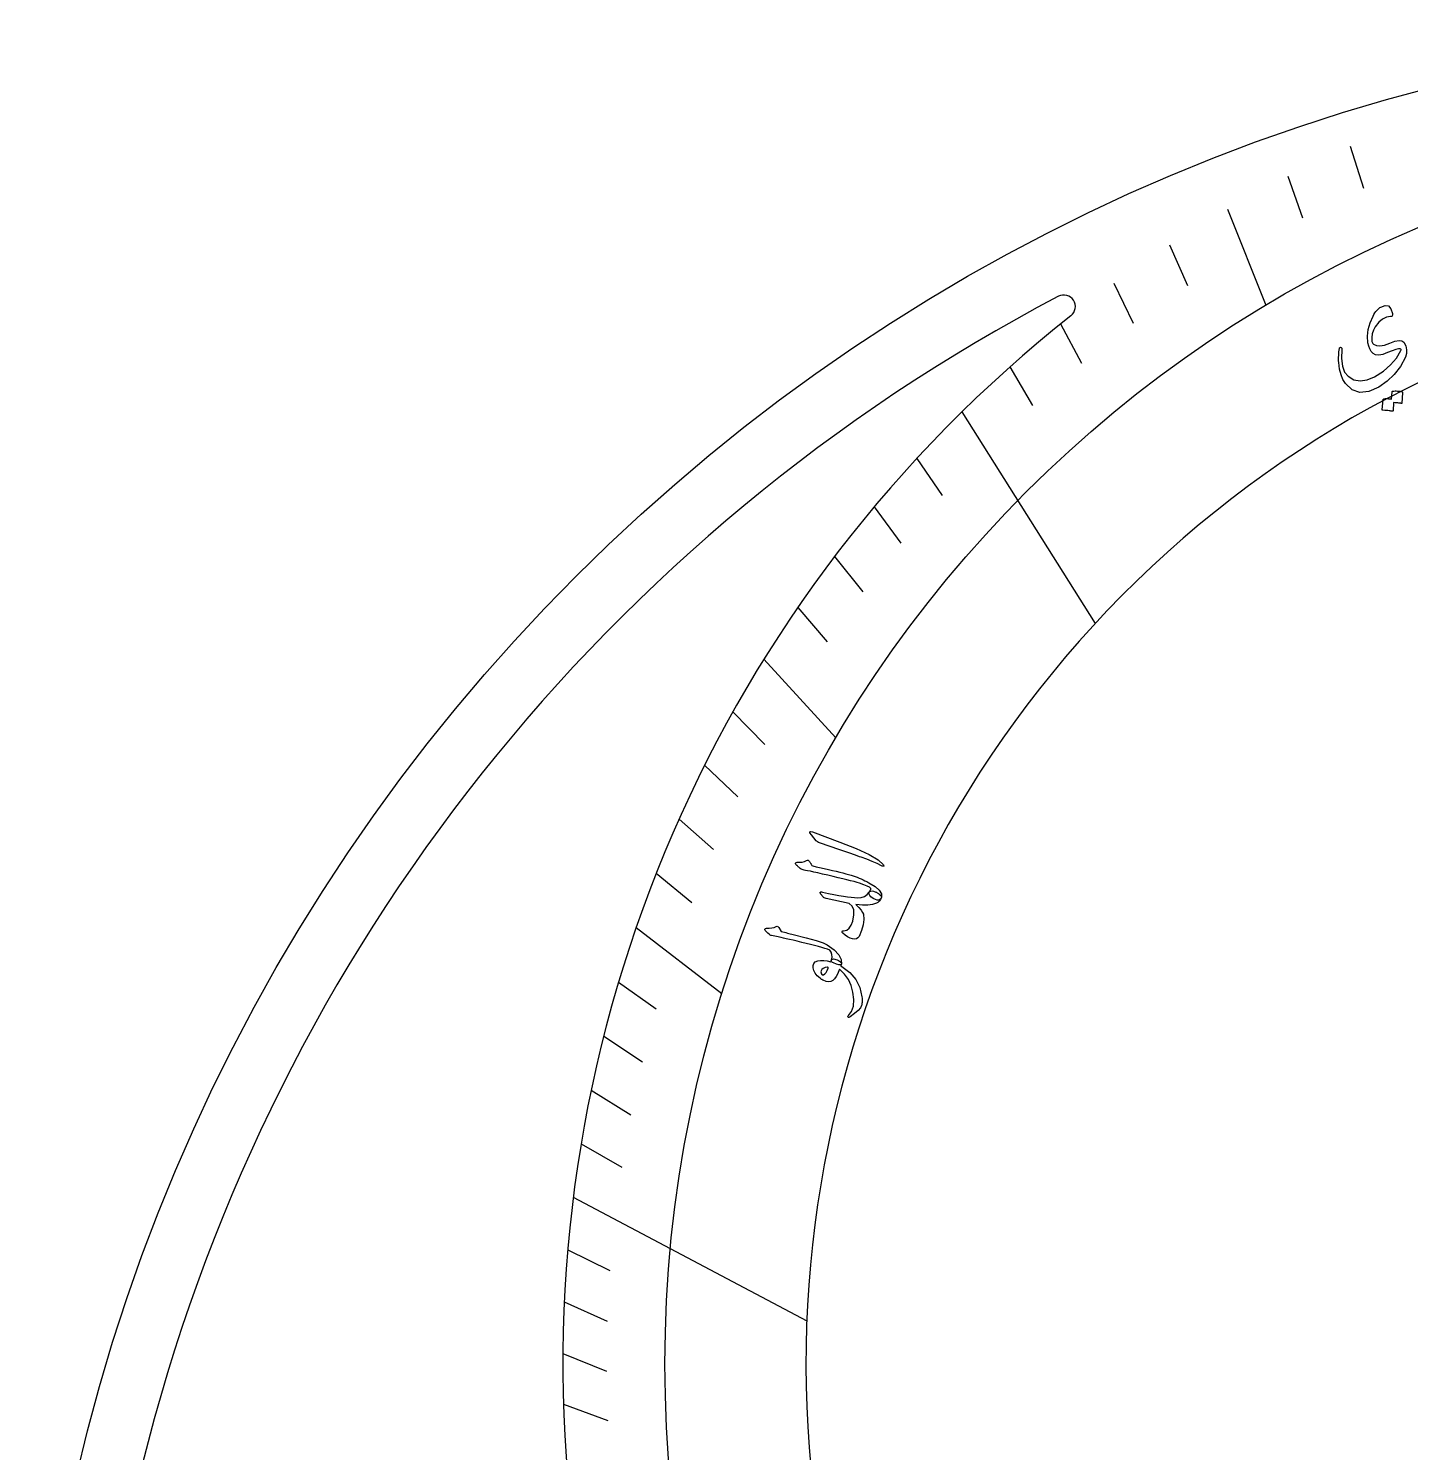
# Model space of a CAD drawing. Header units: millimetres. Extents: x -40.3 to 40.3, y -40.3 to 40.3.
# Drawn here: x -40.32 to -10.52, y 9.61 to 40.32 of the extents above; entities that cross this region are included whole.
import ezdxf

# ---------------------------------------------------------------- set-up
doc = ezdxf.new("R2010")
doc.units = ezdxf.units.MM
for name, color, linetype in [('CUT_INNER', 6, 'Continuous'), ('CUT_OUTER', 1, 'Continuous'), ('ENGRAVE', 7, 'Continuous'), ('ENGRAVE_FINE', 8, 'Continuous'), ('TEXT', 5, 'Continuous')]:
    doc.layers.add(name, color=color, linetype=linetype)

msp = doc.modelspace()

# ---------------------------------------------------------------- linework, layer by layer
at = {"layer": 'CUT_INNER'}
for centre, radius, start, end in [((0, 11.523), 23.56, 354.6887, 200.6515), ((0, 0), 39.01, 117.6704, 213.0897), ((-18, 34.327), 0.25, 308.1593, 117.5977), ((0, 11.523), 28.802, 128.2866, 241.45)]:
    msp.add_arc(centre, radius, start, end, dxfattribs=at)
at = {"layer": 'CUT_OUTER'}
msp.add_circle((0, 0), 40.325, dxfattribs=at)
at = {"layer": 'ENGRAVE'}
for points in [[(-14.467, 36.428), (-13.645, 34.357)], [(-20.195, 32.058), (-17.32, 27.494)], [(-24.465, 26.721), (-22.916, 25.029)], [(-27.221, 20.933), (-25.372, 19.512)], [(-28.576, 15.121), (-23.541, 12.456)]]:
    msp.add_lwpolyline(points, dxfattribs=at)
msp.add_circle((0, 11.523), 26.6, dxfattribs=at)
at = {"layer": 'ENGRAVE_FINE'}
for points in [[(-11.823, 37.787), (-11.539, 36.879)], [(-13.167, 37.139), (-12.849, 36.241)], [(-15.719, 35.657), (-15.333, 34.782)], [(-16.921, 34.831), (-16.502, 33.968)], [(-18.069, 33.952), (-17.617, 33.104)], [(-19.161, 33.027), (-18.677, 32.193)], [(-21.171, 31.051), (-20.625, 30.25)], [(-22.086, 30.009), (-21.51, 29.226)], [(-22.941, 28.938), (-22.335, 28.174)], [(-23.734, 27.841), (-23.099, 27.096)], [(-25.136, 25.585), (-24.446, 24.883)], [(-25.746, 24.434), (-25.03, 23.754)], [(-26.296, 23.273), (-25.554, 22.616)], [(-26.788, 22.105), (-26.021, 21.473)], [(-27.599, 19.761), (-26.786, 19.179)], [(-27.921, 18.591), (-27.086, 18.036)], [(-28.19, 17.427), (-27.335, 16.898)], [(-28.408, 16.269), (-27.533, 15.768)], [(-28.697, 13.984), (-27.785, 13.54)], [(-28.771, 12.861), (-27.843, 12.446)], [(-28.801, 11.752), (-27.858, 11.367)], [(-28.789, 10.66), (-27.832, 10.306)]]:
    msp.add_lwpolyline(points, dxfattribs=at)
at = {"layer": 'TEXT'}
for points in [[(-10.954, 34.11), (-11.041, 34.098), (-11.124, 34.058), (-11.205, 33.99), (-11.282, 33.894), (-11.322, 33.818), (-11.348, 33.739), (-11.359, 33.657), (-11.355, 33.572), (-11.351, 33.557), (-11.344, 33.542), (-11.333, 33.529), (-11.32, 33.516), (-11.259, 33.486), (-11.181, 33.48), (-11.085, 33.498), (-10.97, 33.539), (-10.858, 33.581), (-10.77, 33.598), (-10.707, 33.591), (-10.668, 33.56), (-10.626, 33.478), (-10.606, 33.396), (-10.608, 33.315), (-10.633, 33.233), (-10.74, 33.036), (-10.871, 32.864), (-11.026, 32.716), (-11.206, 32.591), (-11.422, 32.493), (-11.614, 32.473), (-11.781, 32.53), (-11.925, 32.665), (-11.978, 32.754), (-12.021, 32.859), (-12.051, 32.98), (-12.07, 33.119), (-12.072, 33.159), (-12.073, 33.199), (-12.073, 33.237), (-12.071, 33.275), (-12.069, 33.312), (-12.065, 33.349), (-12.06, 33.385), (-12.055, 33.421), (-12.05, 33.437), (-12.042, 33.446), (-12.033, 33.449), (-12.021, 33.445), (-12.012, 33.437), (-12.005, 33.427), (-12.002, 33.416), (-12.001, 33.403), (-12.012, 33.206), (-11.992, 33.044), (-11.943, 32.916), (-11.865, 32.824), (-11.741, 32.75), (-11.605, 32.724), (-11.457, 32.746), (-11.297, 32.815), (-11.108, 32.935), (-10.951, 33.068), (-10.825, 33.217), (-10.73, 33.381), (-10.726, 33.393), (-10.726, 33.402), (-10.732, 33.409), (-10.744, 33.414), (-10.781, 33.414), (-10.839, 33.4), (-10.918, 33.374), (-11.018, 33.334), (-11.122, 33.296), (-11.208, 33.281), (-11.277, 33.288), (-11.328, 33.317), (-11.368, 33.362), (-11.4, 33.415), (-11.424, 33.475), (-11.439, 33.543), (-11.45, 33.686), (-11.435, 33.83), (-11.395, 33.974), (-11.329, 34.12), (-11.31, 34.156), (-11.291, 34.189), (-11.27, 34.218), (-11.25, 34.245), (-11.229, 34.267), (-11.207, 34.287), (-11.186, 34.304), (-11.164, 34.318), (-11.072, 34.353), (-10.999, 34.341), (-10.946, 34.282), (-10.913, 34.178), (-10.911, 34.146), (-10.917, 34.124), (-10.931, 34.112), (-10.954, 34.11)], [(-10.919, 32.489), (-10.918, 32.493), (-10.915, 32.497), (-10.911, 32.5), (-10.904, 32.503), (-10.879, 32.505), (-10.854, 32.507), (-10.829, 32.507), (-10.804, 32.506), (-10.78, 32.504), (-10.755, 32.5), (-10.73, 32.495), (-10.705, 32.489), (-10.699, 32.486), (-10.695, 32.481), (-10.693, 32.476), (-10.692, 32.469), (-10.706, 32.245), (-10.708, 32.242), (-10.712, 32.24), (-10.719, 32.239), (-10.728, 32.24), (-10.734, 32.242), (-10.745, 32.244), (-10.759, 32.245), (-10.777, 32.247), (-10.799, 32.249), (-10.825, 32.251), (-10.855, 32.254), (-10.889, 32.256), (-10.899, 32.081), (-10.901, 32.075), (-10.905, 32.072), (-10.912, 32.071), (-10.922, 32.072), (-10.93, 32.074), (-10.943, 32.075), (-10.96, 32.078), (-10.982, 32.08), (-11.009, 32.083), (-11.042, 32.086), (-11.079, 32.089), (-11.121, 32.092), (-11.127, 32.093), (-11.13, 32.096), (-11.131, 32.1), (-11.131, 32.104), (-11.115, 32.323), (-11.114, 32.327), (-11.111, 32.331), (-11.106, 32.334), (-11.1, 32.337), (-11.079, 32.34), (-11.058, 32.342), (-11.037, 32.343), (-11.016, 32.342), (-10.995, 32.341), (-10.975, 32.338), (-10.954, 32.335), (-10.934, 32.33)], [(-23.443, 22.933), (-23.474, 22.976), (-23.479, 23.002), (-23.46, 23.01), (-23.416, 23), (-22.831, 22.78), (-22.474, 22.642), (-22.197, 22.514), (-22.001, 22.396), (-21.886, 22.288), (-21.878, 22.276), (-21.875, 22.266), (-21.877, 22.26), (-21.884, 22.257), (-21.893, 22.256), (-21.903, 22.258), (-21.914, 22.262), (-21.927, 22.267), (-22.026, 22.316), (-22.133, 22.362), (-22.248, 22.407), (-22.371, 22.451), (-22.403, 22.463), (-22.49, 22.494), (-22.631, 22.544), (-22.828, 22.613), (-23.266, 22.762), (-23.289, 22.771), (-23.308, 22.782), (-23.325, 22.795), (-23.339, 22.809)], [(-23.771, 22.287), (-23.78, 22.296), (-23.785, 22.306), (-23.787, 22.315), (-23.785, 22.325), (-23.779, 22.332), (-23.772, 22.338), (-23.763, 22.341), (-23.752, 22.342), (-23.695, 22.342), (-23.642, 22.349), (-23.592, 22.363), (-23.546, 22.383), (-23.528, 22.387), (-23.511, 22.385), (-23.495, 22.375), (-23.482, 22.359), (-23.475, 22.348), (-23.469, 22.338), (-23.463, 22.327), (-23.456, 22.316), (-23.45, 22.306), (-23.444, 22.295), (-23.438, 22.285), (-23.431, 22.274), (-23.408, 22.265), (-23.341, 22.248), (-23.229, 22.222), (-23.072, 22.187), (-22.986, 22.167), (-22.906, 22.149), (-22.831, 22.131), (-22.761, 22.113), (-22.697, 22.097), (-22.639, 22.081), (-22.586, 22.065), (-22.54, 22.05), (-22.497, 22.035), (-22.454, 22.019), (-22.411, 22.002), (-22.369, 21.984), (-22.327, 21.965), (-22.286, 21.946), (-22.244, 21.925), (-22.203, 21.903), (-22.068, 21.821), (-21.978, 21.742), (-21.932, 21.664), (-21.932, 21.589), (-21.945, 21.558), (-21.965, 21.538), (-21.992, 21.528), (-22.026, 21.529), (-22.062, 21.538), (-22.096, 21.553), (-22.128, 21.573), (-22.158, 21.6), (-22.183, 21.629), (-22.198, 21.655), (-22.201, 21.678), (-22.194, 21.698), (-22.186, 21.713), (-22.179, 21.726), (-22.172, 21.738), (-22.167, 21.748), (-22.163, 21.757), (-22.16, 21.765), (-22.158, 21.772), (-22.157, 21.778), (-22.187, 21.804), (-22.237, 21.831), (-22.309, 21.86), (-22.401, 21.891), (-22.457, 21.907), (-22.522, 21.925), (-22.595, 21.944), (-22.676, 21.964), (-22.766, 21.986), (-22.865, 22.011), (-22.973, 22.036), (-23.09, 22.064), (-23.204, 22.09), (-23.304, 22.113), (-23.391, 22.132), (-23.464, 22.148), (-23.523, 22.16), (-23.568, 22.169), (-23.599, 22.176), (-23.617, 22.179), (-23.638, 22.185), (-23.66, 22.195), (-23.682, 22.209), (-23.703, 22.227), (-23.714, 22.237), (-23.724, 22.247), (-23.733, 22.255), (-23.741, 22.263), (-23.75, 22.27), (-23.757, 22.276), (-23.765, 22.282), (-23.771, 22.287)], [(-21.93, 21.586), (-21.954, 21.542), (-21.98, 21.506), (-22.009, 21.479), (-22.041, 21.46), (-22.122, 21.434), (-22.223, 21.421), (-22.343, 21.42), (-22.484, 21.431), (-22.419, 21.367), (-22.37, 21.311), (-22.338, 21.262), (-22.321, 21.221), (-22.311, 21.111), (-22.323, 20.995), (-22.358, 20.873), (-22.415, 20.744), (-22.439, 20.711), (-22.471, 20.691), (-22.511, 20.684), (-22.558, 20.69), (-22.609, 20.707), (-22.661, 20.734), (-22.714, 20.77), (-22.767, 20.815), (-22.774, 20.823), (-22.778, 20.831), (-22.78, 20.839), (-22.779, 20.847), (-22.774, 20.857), (-22.768, 20.863), (-22.759, 20.867), (-22.748, 20.867), (-22.681, 20.881), (-22.626, 20.92), (-22.582, 20.985), (-22.549, 21.075), (-22.526, 21.209), (-22.53, 21.317), (-22.563, 21.4), (-22.625, 21.457), (-23.122, 21.561), (-23.144, 21.566), (-23.163, 21.574), (-23.178, 21.584), (-23.19, 21.596), (-23.242, 21.666), (-23.249, 21.676), (-23.253, 21.684), (-23.254, 21.691), (-23.254, 21.697), (-23.247, 21.702), (-23.236, 21.704), (-23.222, 21.703), (-23.202, 21.7), (-23.076, 21.672), (-22.959, 21.648), (-22.851, 21.628), (-22.752, 21.612), (-22.663, 21.599), (-22.583, 21.589), (-22.512, 21.582), (-22.451, 21.579), (-22.368, 21.585), (-22.297, 21.608), (-22.239, 21.646), (-22.193, 21.701), (-22.179, 21.715), (-22.159, 21.723), (-22.133, 21.724), (-22.101, 21.719), (-22.085, 21.714), (-22.069, 21.708), (-22.053, 21.702), (-22.038, 21.695), (-22.022, 21.687), (-22.007, 21.678), (-21.993, 21.668), (-21.979, 21.657), (-21.954, 21.634), (-21.937, 21.615), (-21.929, 21.599), (-21.93, 21.586)], [(-24.345, 20.782), (-24.378, 20.813), (-24.403, 20.838), (-24.422, 20.856), (-24.435, 20.867), (-24.442, 20.875), (-24.447, 20.883), (-24.448, 20.892), (-24.447, 20.9), (-24.442, 20.909), (-24.434, 20.915), (-24.424, 20.918), (-24.412, 20.919), (-24.354, 20.92), (-24.298, 20.927), (-24.247, 20.94), (-24.198, 20.958), (-24.183, 20.963), (-24.169, 20.961), (-24.157, 20.951), (-24.145, 20.935), (-24.093, 20.852), (-24.058, 20.843), (-24.025, 20.834), (-23.992, 20.826), (-23.959, 20.817), (-23.927, 20.809), (-23.896, 20.801), (-23.865, 20.794), (-23.835, 20.786), (-23.557, 20.716), (-23.342, 20.655), (-23.189, 20.604), (-23.1, 20.563), (-22.951, 20.454), (-22.851, 20.349), (-22.799, 20.247), (-22.794, 20.149), (-22.795, 20.147), (-22.796, 20.145), (-22.797, 20.142), (-22.798, 20.14), (-22.817, 20.131), (-22.851, 20.134), (-22.9, 20.148), (-22.964, 20.173), (-22.988, 20.185), (-23.003, 20.198), (-23.009, 20.213), (-23.008, 20.23), (-22.997, 20.294), (-23, 20.352), (-23.017, 20.404), (-23.046, 20.45), (-23.096, 20.467), (-23.154, 20.485), (-23.219, 20.504), (-23.292, 20.524), (-23.372, 20.545), (-23.458, 20.568), (-23.551, 20.591), (-23.651, 20.615), (-23.749, 20.639), (-23.838, 20.66), (-23.916, 20.679), (-23.985, 20.695), (-24.043, 20.709), (-24.092, 20.72), (-24.131, 20.729), (-24.159, 20.736), (-24.303, 20.763), (-24.317, 20.767), (-24.329, 20.772), (-24.338, 20.777), (-24.345, 20.782)], [(-22.786, 20.093), (-22.611, 19.965), (-22.48, 19.814), (-22.394, 19.639), (-22.352, 19.441), (-22.349, 19.415), (-22.348, 19.389), (-22.348, 19.364), (-22.348, 19.34), (-22.35, 19.316), (-22.353, 19.294), (-22.356, 19.272), (-22.361, 19.252), (-22.386, 19.205), (-22.435, 19.149), (-22.509, 19.084), (-22.607, 19.008), (-22.62, 19), (-22.632, 18.997), (-22.641, 18.998), (-22.649, 19.003), (-22.654, 19.011), (-22.654, 19.019), (-22.651, 19.028), (-22.643, 19.038), (-22.574, 19.128), (-22.536, 19.242), (-22.527, 19.381), (-22.547, 19.544), (-22.586, 19.686), (-22.645, 19.814), (-22.726, 19.928), (-22.826, 20.028), (-22.831, 20.03), (-22.835, 20.03), (-22.838, 20.028), (-22.841, 20.026), (-22.875, 19.947), (-22.91, 19.882), (-22.945, 19.831), (-22.98, 19.793), (-23.022, 19.769), (-23.071, 19.762), (-23.126, 19.772), (-23.188, 19.799), (-23.196, 19.803), (-23.204, 19.808), (-23.212, 19.813), (-23.221, 19.818), (-23.229, 19.824), (-23.237, 19.83), (-23.246, 19.837), (-23.256, 19.844), (-23.314, 19.896), (-23.358, 19.951), (-23.389, 20.007), (-23.405, 20.065), (-23.406, 20.119), (-23.39, 20.162), (-23.357, 20.194), (-23.306, 20.215), (-23.243, 20.227), (-23.174, 20.227), (-23.1, 20.218), (-23.02, 20.197), (-23.019, 20.202), (-23.017, 20.206), (-23.016, 20.211), (-23.015, 20.215), (-23.014, 20.22), (-23.013, 20.224), (-23.011, 20.229), (-23.009, 20.233), (-23, 20.248), (-22.985, 20.256), (-22.965, 20.259), (-22.939, 20.255), (-22.912, 20.247), (-22.886, 20.237), (-22.86, 20.223), (-22.835, 20.207), (-22.814, 20.191), (-22.8, 20.176), (-22.793, 20.163), (-22.794, 20.152), (-22.81, 20.107), (-22.806, 20.105), (-22.801, 20.102), (-22.794, 20.098), (-22.786, 20.093)], [(-23.094, 20.08), (-23.147, 20.071), (-23.188, 20.055), (-23.217, 20.032), (-23.233, 20.002), (-23.235, 19.981), (-23.233, 19.961), (-23.228, 19.942), (-23.219, 19.924), (-23.213, 19.918), (-23.205, 19.914), (-23.195, 19.914), (-23.183, 19.917), (-23.153, 19.934), (-23.125, 19.963), (-23.101, 20.007), (-23.079, 20.063), (-23.078, 20.07), (-23.08, 20.075), (-23.085, 20.078), (-23.094, 20.08)]]:
    msp.add_lwpolyline(points, close=True, dxfattribs=at)

doc.saveas('drawing.dxf')
